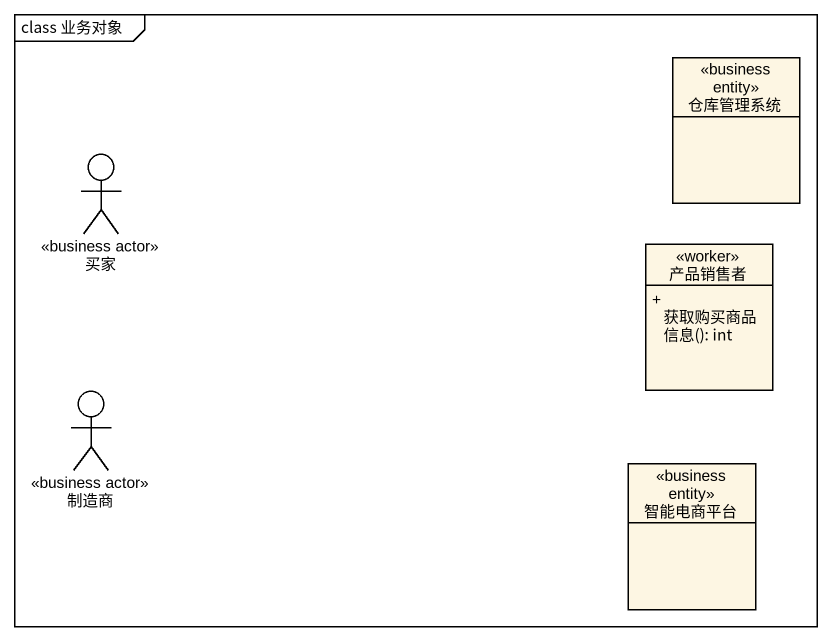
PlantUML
@startuml
mainframe class 业务对象
allowmixing
hide circle
hide empty members
skinparam classAttributeIconSize 0
class 仓库管理系统 <<business entity>>
actor 买家 <<business actor>>
class 产品销售者 <<worker>> {
  + 获取购买商品信息(): int
}
actor 制造商 <<business actor>>
class 智能电商平台 <<business entity>>
@enduml
